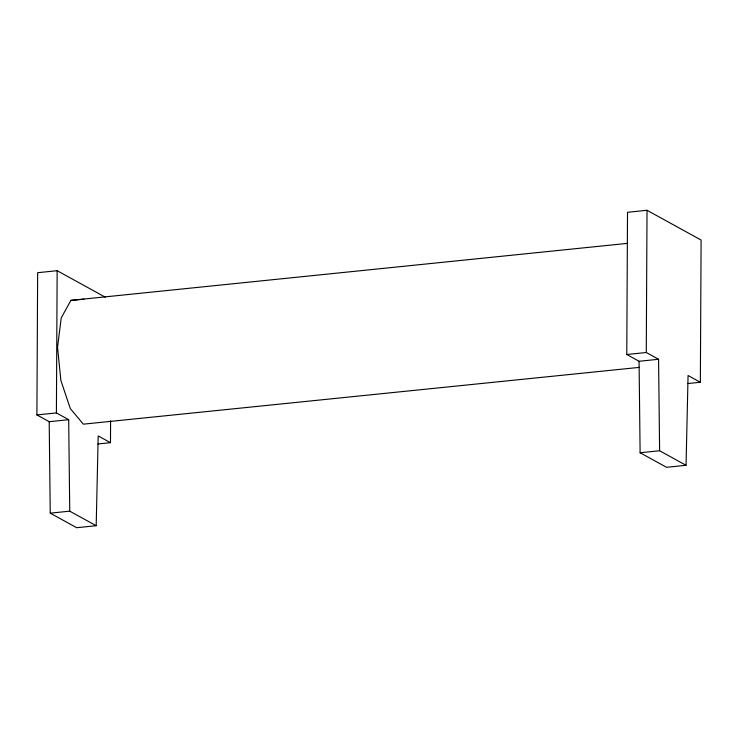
<?xml version="1.0" encoding="UTF-8"?>
<svg xmlns="http://www.w3.org/2000/svg" width="738" height="738" viewBox="0 0 738 738"><rect width="100%" height="100%" fill="white"/><g stroke="black" fill="none" stroke-linecap="round" stroke-linejoin="round"><path stroke-width="1.11" d="M110.589 420.891L110.479 442.68L98.182 435.918L96.189 525.714L69.741 511.166L68.689 419.691L49.197 421.684L36.9 414.922L37.647 272.7L57.149 270.698L105.211 297.146M68.689 419.691L56.402 412.929L57.149 270.698M700.353 382.266L688.065 375.504L686.063 465.3L659.615 450.752L658.573 359.277L639.071 361.279L626.774 354.508L627.521 212.286L647.023 210.284L701.1 240.034L700.353 382.266L687.733 383.557M658.573 359.277L646.276 352.515L647.023 210.284M627.521 243.365L70.885 300.375L61.208 317.986L57.546 347.303L60.876 380.476L70.322 408.603L83.339 424.166L639.329 367.376M36.9 414.922L56.402 412.929M626.774 354.508L646.276 352.515M97.859 443.972L110.479 442.68M49.197 421.684L50.239 513.159L69.741 511.166M639.071 361.279L640.114 452.754L659.615 450.752M96.189 525.714L76.687 527.716L50.239 513.159M686.063 465.3L666.562 467.302L640.114 452.754M70.885 300.375L83.994 299.185"/></g></svg>
